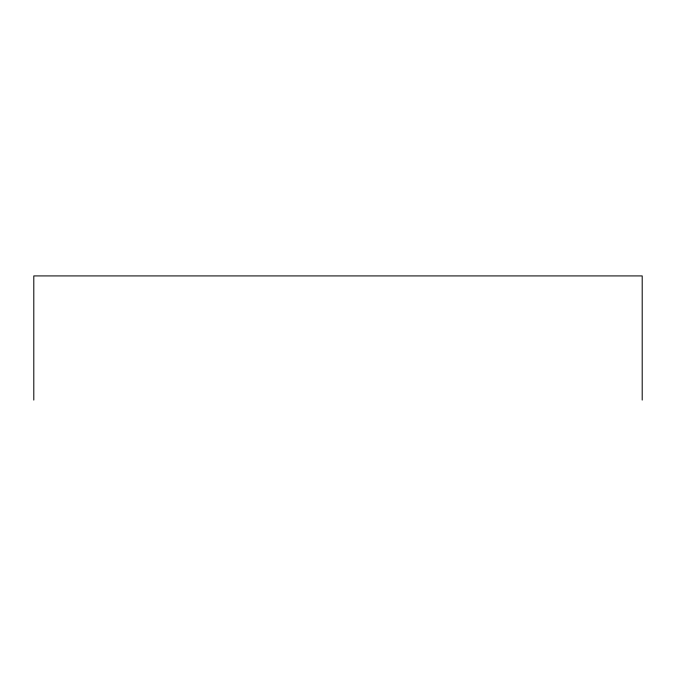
<?xml version="1.0" encoding="UTF-8"?>
<svg xmlns="http://www.w3.org/2000/svg" width="676" height="676" viewBox="0 0 676 676"><rect width="100%" height="100%" fill="white"/><g stroke="black" fill="none" stroke-linecap="round" stroke-linejoin="round"><path stroke-width="1.01" d="M642.2 400.082L642.2 275.918L33.8 275.918L33.8 400.082"/></g></svg>
